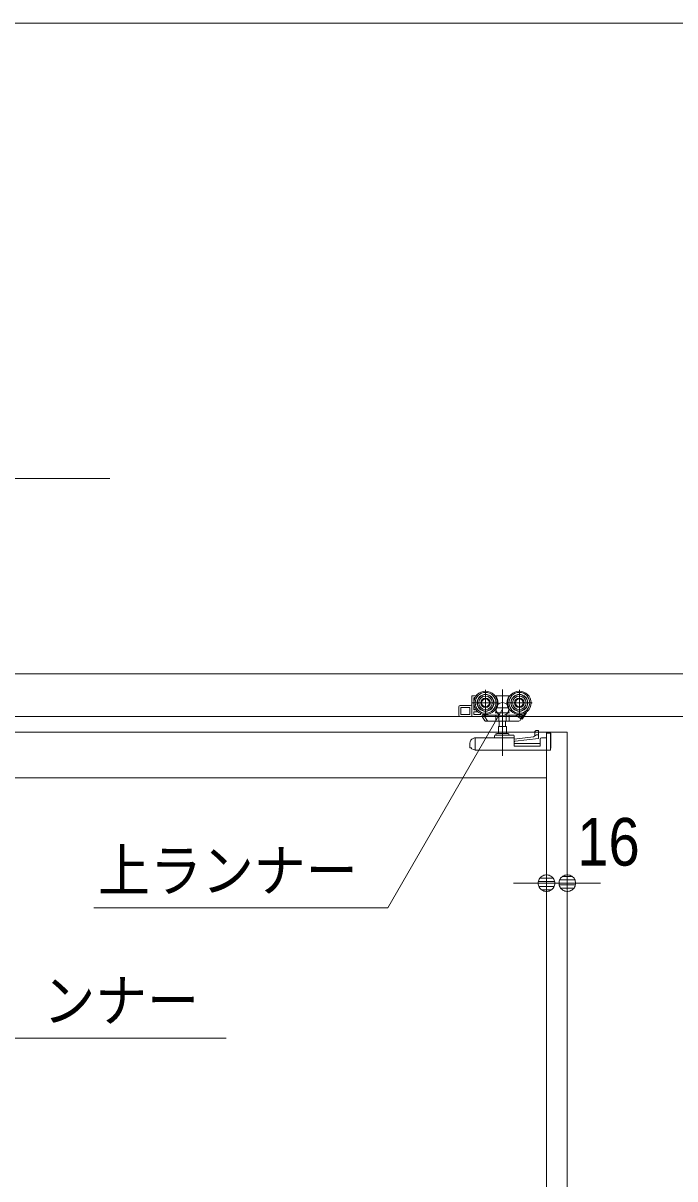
# Model space of a CAD drawing. Units: millimetres, scale not verified. Extents: x -6062 to 6062, y -3045 to 3045.
# Drawn here: x -2822 to -2321, y 62 to 950 of the extents above; entities that cross this region are included whole.
import ezdxf
from ezdxf.enums import TextEntityAlignment as Align

# ---------------------------------------------------------------- set-up
doc = ezdxf.new("R2010")
doc.units = ezdxf.units.MM
doc.header["$LTSCALE"] = 20
for name, color, linetype, lineweight in [('0-0_2寸法-1', 7, 'Continuous', 9), ('0-1_0', 7, 'Continuous', 9), ('0-2_2寸法-3', 7, 'Continuous', 9), ('0-3_2寸法-2', 7, 'Continuous', 9), ('0-4_3一般', 7, 'Continuous', 9)]:
    doc.layers.add(name, color=color, linetype=linetype, lineweight=lineweight)
doc.styles.add('ＭＳ ゴシック', font='')
doc.styles.add('ＭＳ Ｐゴシック', font='')
doc.styles.get('ＭＳ ゴシック').set_extended_font_data('MS Gothic')
doc.styles.get('ＭＳ Ｐゴシック').set_extended_font_data('MS PGothic')

# ---------------------------------------------------------------- blocks, each defined once
blk = doc.blocks.new('_Dot')
at = {"layer": '0-1_0'}
for p, q in [((-10, 0), (-20, 0)), ((9.78, 2), (-9.78, 2)), ((7.99, 6), (-7.99, 6)), ((9.16, -3.98), (-9.16, -3.98)), ((6, -7.98), (-6, -7.98))]:
    blk.add_line(p, q, dxfattribs=at)
for points in [[(10, 0), (9.92, 1.25), (9.69, 2.49), (9.3, 3.68), (8.76, 4.82), (8.09, 5.88), (7.29, 6.85), (6.37, 7.71), (5.36, 8.44), (4.26, 9.05), (3.09, 9.51), (1.87, 9.82), (0.63, 9.98), (-0.63, 9.98), (-1.87, 9.82), (-3.09, 9.51), (-4.26, 9.05), (-5.36, 8.44), (-6.37, 7.71), (-7.29, 6.85), (-8.09, 5.88), (-8.76, 4.82), (-9.3, 3.68), (-9.69, 2.49), (-9.92, 1.25), (-10, 0), (0, 0)], [(-10, 0), (-9.92, -1.25), (-9.69, -2.49), (-9.3, -3.68), (-8.76, -4.82), (-8.09, -5.88), (-7.29, -6.85), (-6.37, -7.71), (-5.36, -8.44), (-4.26, -9.05), (-3.09, -9.51), (-1.87, -9.82), (-0.63, -9.98), (0.63, -9.98), (1.87, -9.82), (3.09, -9.51), (4.26, -9.05), (5.36, -8.44), (6.37, -7.71), (7.29, -6.85), (8.09, -5.88), (8.76, -4.82), (9.3, -3.68), (9.69, -2.49), (9.92, -1.25), (10, 0), (0, 0)]]:
    blk.add_lwpolyline(points, close=True, dxfattribs=at)
blk = doc.blocks.new('グループ-4')
at = {"layer": '0-4_3一般'}
blk.add_line((13056.5, 9000), (-61863.5, 9000), dxfattribs=at)
blk = doc.blocks.new('グループ-5')
at = {"layer": '0-4_3一般'}
for p, q in [((-13578, 8750), (-13578, 8354)), ((-13318, 8758.4), (-13318, 7738.4)), ((-13058, 8750), (-13058, 8354)), ((-13788, 8352), (-13788, 8652)), ((-13720.5, 8662), (-13778, 8662)), ((-13776, 8552), (-13380, 8552)), ((-13756, 8622), (-13756, 8578.7)), ((-13739.2, 8632), (-13746, 8632)), ((-13418, 8662), (-13435.5, 8662)), ((-13418, 8659.3), (-13418, 8654.4)), ((-13418, 8654.4), (-13418, 8634.4)), ((-13256, 8552), (-12860, 8552)), ((-13200.5, 8662), (-13218, 8662)), ((-13218, 8654.4), (-13218, 8659.3)), ((-13218, 8634.4), (-13218, 8654.4)), ((-13988, 8492), (-13988, 8362)), ((-13968, 8512), (-13808, 8512)), ((-13821.6, 8372), (-13821.6, 8482)), ((-13788, 8352), (-13788, 8342)), ((-13758, 8412), (-13691.1, 8412)), ((-13756, 8525.2), (-13756, 8452)), ((-13746, 8442), (-13720.5, 8442)), ((-13615.1, 8375.8), (-13612.6, 8372)), ((-13606.1, 8362), (-13554.2, 8282)), ((-13600.7, 8362), (-13390, 8362)), ((-13427.8, 8452.4), (-13428, 8452.5)), ((-13428, 8398), (-13418, 8398)), ((-13421.9, 8362), (-13421.9, 8282)), ((-13374.3, 8371.5), (-13374.2, 8372)), ((-13374.2, 8282), (-13374.2, 8372)), ((-13261.8, 8372), (-13261.8, 8282)), ((-13246.5, 8362), (-13246, 8362)), ((-13246, 8362), (-12999.6, 8362)), ((-13218, 8398), (-13218, 8449.5)), ((-13218, 8398), (-13208, 8398)), ((-13214.1, 8362), (-13214.1, 8282)), ((-13208.2, 8452.4), (-13208, 8452.5)), ((-13117.8, 8362), (-13039.2, 8310.9)), ((-13006, 8362), (-13039.2, 8310.9)), ((-13028.3, 8309.4), (-12991.2, 8366.5)), ((-13014.4, 8303.3), (-12964.5, 8380.1)), ((-12991.2, 8366.5), (-12974.2, 8392.7)), ((-12964.5, 8380.1), (-12949, 8403.9)), ((-12952.5, 8406.1), (-12949, 8403.9)), ((-13788, 8342), (-13968, 8342)), ((-13788, 8342), (-13638.9, 8342)), ((-13638.9, 8342), (-13617, 8342)), ((-13628.9, 8342), (-13586.4, 8276.5)), ((-13542.2, 8272), (-13547.7, 8272)), ((-13542.2, 8272), (-13416, 8272)), ((-13416.3, 8272), (-13416, 8272)), ((-13416, 8272), (-13371.7, 8272)), ((-13381, 8080), (-13381, 8190)), ((-13381, 8190), (-13255, 8190)), ((-13371.9, 8272.1), (-13371.7, 8272)), ((-13371.7, 8272), (-13264.3, 8272)), ((-13367.5, 8190), (-13367.5, 8272)), ((-13268.5, 8272), (-13268.5, 8190)), ((-13264.1, 8272.1), (-13264.3, 8272)), ((-13264.3, 8272), (-13220, 8272)), ((-13255, 8190), (-13255, 8080)), ((-13220, 8272), (-13063.4, 8272)), ((-13219.7, 8272), (-13220, 8272)), ((-13046.7, 8281.1), (-13028.3, 8309.4)), ((-13038.8, 8311.1), (-13039.2, 8310.9)), ((-13014.4, 8303.3), (-13027, 8311.4)), ((-12320, 8100), (-36320, 8100)), ((-13757.4, 8008.7), (-13766.1, 8005.4)), ((-13757.4, 8008.7), (-13747.5, 8012.4)), ((-13739.7, 8015.3), (-13747.5, 8012.4)), ((-13738, 8006.3), (-13738, 8006)), ((-13738, 8006), (-13738, 7826)), ((-13148, 8016), (-13736.2, 8016)), ((-13438, 8046), (-13438, 8026)), ((-13371.3, 8056), (-13428, 8056)), ((-13230, 8080), (-13406, 8080)), ((-13371.3, 8056), (-13264.7, 8056)), ((-13148, 8056), (-13264.7, 8056)), ((-13138, 8026), (-13138, 8046)), ((-13138, 8026), (-13138, 8006)), ((-13138, 7888), (-13138, 8006)), ((-12822, 8092), (-12822, 8040.2)), ((-12814.6, 8118.6), (-12814.3, 8119.2)), ((-12802.4, 8124.7), (-12802, 8124.7)), ((-12802, 8124.7), (-12762.4, 8124.7)), ((-12762, 8124.4), (-12762, 8124.4)), ((-12738, 7888), (-12738, 7996)), ((-12718, 8016), (-12638, 8016)), ((-12640, -37740), (-12640, 8100)), ((-12640, 8100), (-12640, -38000)), ((-12638, 8016), (-12638, 8086)), ((-12576, 8074), (-12576, 7860)), ((-12320, -37740), (-12320, 8100)), ((-12320, 8100), (-12320, -38000)), ((-13792.6, 7860), (-13792.6, 7846.5)), ((-13792.6, 7846.5), (-13757.4, 7833.3)), ((-13738, 7826), (-13757.4, 7833.3)), ((-12578, 7826), (-13738, 7826)), ((-13138, 7926), (-12738, 7926)), ((-13138, 7888), (-12738, 7888)), ((-12640, 7400), (-36000, 7400))]:
    blk.add_line(p, q, dxfattribs=at)
for points in [[(-59990, 8340), (11350, 8340), (11350, 9000), (-59990, 9000)], [(-13958, 8372), (-13958, 8482), (-13818, 8482), (-13818, 8372)]]:
    blk.add_lwpolyline(points, close=True, dxfattribs=at)
for points in [[(-13218, 8659.3), (-13218, 8662), (-13418, 8662), (-13418, 8659.3)], [(-13661.8, 8392.7), (-13648.4, 8372), (-13758, 8372), (-13758, 8412)], [(-13628.9, 8352), (-13628.9, 8362), (-13606.1, 8362), (-13612.6, 8372)], [(-13418, 8449.5), (-13418.3, 8449.6), (-13418.5, 8449.7), (-13418.8, 8449.7), (-13419, 8449.8), (-13419.3, 8449.9), (-13419.5, 8449.9), (-13419.8, 8450), (-13420, 8450.1), (-13420.3, 8450.2), (-13420.5, 8450.2), (-13420.8, 8450.3), (-13421, 8450.4), (-13421.3, 8450.5), (-13421.5, 8450.5), (-13421.8, 8450.6), (-13422, 8450.7), (-13422.3, 8450.8), (-13422.5, 8450.8), (-13422.8, 8450.9), (-13423, 8451), (-13423.3, 8451.1), (-13423.5, 8451.1), (-13423.8, 8451.2), (-13424, 8451.3), (-13424.3, 8451.4), (-13424.5, 8451.4), (-13424.8, 8451.5), (-13425, 8451.6), (-13425.3, 8451.7), (-13425.5, 8451.7), (-13425.8, 8451.8), (-13426, 8451.9), (-13426.3, 8452), (-13426.5, 8452), (-13426.8, 8452.1), (-13427, 8452.2), (-13427.3, 8452.3), (-13427.5, 8452.3), (-13427.8, 8452.4)], [(-13418, 8449.5), (-13418, 8398), (-13218, 8398)], [(-13390, 8362), (-13389.5, 8362), (-13389, 8362), (-13388.5, 8362.1), (-13388, 8362.1), (-13387.5, 8362.2), (-13387, 8362.3), (-13386.4, 8362.4), (-13385.9, 8362.5), (-13385.4, 8362.6), (-13384.9, 8362.7), (-13384.4, 8362.8), (-13383.9, 8363), (-13383.4, 8363.1), (-13382.9, 8363.3), (-13382.4, 8363.5), (-13381.9, 8363.7), (-13381.3, 8363.9), (-13380.8, 8364.1), (-13380.3, 8364.3), (-13379.8, 8364.5), (-13379.3, 8364.8), (-13378.8, 8365), (-13378.4, 8365.3), (-13377.9, 8365.6), (-13377.5, 8365.9), (-13377.1, 8366.2), (-13376.8, 8366.5), (-13376.4, 8366.9), (-13376.1, 8367.2), (-13375.8, 8367.6), (-13375.6, 8368), (-13375.3, 8368.4), (-13375.1, 8368.8), (-13374.9, 8369.2), (-13374.8, 8369.6), (-13374.6, 8370.1), (-13374.5, 8370.5), (-13374.4, 8371), (-13374.3, 8371.5)], [(-13261.8, 8372), (-13261.7, 8371.5), (-13261.6, 8371), (-13261.5, 8370.5), (-13261.4, 8370.1), (-13261.2, 8369.6), (-13261.1, 8369.2), (-13260.9, 8368.8), (-13260.7, 8368.4), (-13260.4, 8368), (-13260.2, 8367.6), (-13259.9, 8367.2), (-13259.6, 8366.9), (-13259.2, 8366.5), (-13258.9, 8366.2), (-13258.5, 8365.9), (-13258.1, 8365.6), (-13257.6, 8365.3), (-13257.2, 8365), (-13256.7, 8364.8), (-13256.2, 8364.5), (-13255.7, 8364.3), (-13255.2, 8364.1), (-13254.7, 8363.9), (-13254.1, 8363.7), (-13253.6, 8363.5), (-13253.1, 8363.3), (-13252.6, 8363.1), (-13252.1, 8363), (-13251.6, 8362.8), (-13251.1, 8362.7), (-13250.6, 8362.6), (-13250.1, 8362.5), (-13249.6, 8362.4), (-13249, 8362.3), (-13248.5, 8362.2), (-13248, 8362.1), (-13247.5, 8362.1), (-13247, 8362), (-13246.5, 8362)], [(-13218, 8449.5), (-13217.7, 8449.6), (-13217.5, 8449.7), (-13217.2, 8449.7), (-13217, 8449.8), (-13216.7, 8449.9), (-13216.5, 8449.9), (-13216.2, 8450), (-13216, 8450.1), (-13215.7, 8450.2), (-13215.5, 8450.2), (-13215.2, 8450.3), (-13215, 8450.4), (-13214.7, 8450.5), (-13214.5, 8450.5), (-13214.2, 8450.6), (-13214, 8450.7), (-13213.7, 8450.8), (-13213.5, 8450.8), (-13213.2, 8450.9), (-13213, 8451), (-13212.7, 8451.1), (-13212.5, 8451.1), (-13212.2, 8451.2), (-13212, 8451.3), (-13211.7, 8451.4), (-13211.5, 8451.4), (-13211.2, 8451.5), (-13211, 8451.6), (-13210.7, 8451.7), (-13210.5, 8451.7), (-13210.2, 8451.8), (-13210, 8451.9), (-13209.7, 8452), (-13209.5, 8452), (-13209.2, 8452.1), (-13209, 8452.2), (-13208.7, 8452.3), (-13208.5, 8452.3), (-13208.2, 8452.4)], [(-13578, 8272), (-13547.7, 8272), (-13554.2, 8282)], [(-13421.9, 8282), (-13421.9, 8281.7), (-13421.9, 8281.3), (-13421.8, 8281), (-13421.8, 8280.7), (-13421.7, 8280.4), (-13421.7, 8280.1), (-13421.6, 8279.8), (-13421.6, 8279.4), (-13421.5, 8279.1), (-13421.4, 8278.8), (-13421.4, 8278.5), (-13421.3, 8278.2), (-13421.2, 8277.9), (-13421.1, 8277.6), (-13421, 8277.3), (-13420.9, 8276.9), (-13420.8, 8276.6), (-13420.7, 8276.3), (-13420.6, 8276), (-13420.4, 8275.7), (-13420.3, 8275.4), (-13420.2, 8275.1), (-13420, 8274.8), (-13419.8, 8274.6), (-13419.7, 8274.3), (-13419.5, 8274.1), (-13419.3, 8273.8), (-13419.1, 8273.6), (-13418.9, 8273.4), (-13418.7, 8273.2), (-13418.5, 8273), (-13418.2, 8272.9), (-13418, 8272.7), (-13417.7, 8272.6), (-13417.5, 8272.4), (-13417.2, 8272.3), (-13416.9, 8272.2), (-13416.6, 8272.1), (-13416.3, 8272)], [(-13374.2, 8282), (-13374.2, 8281.7), (-13374.2, 8281.4), (-13374.2, 8281.2), (-13374.2, 8280.9), (-13374.2, 8280.6), (-13374.2, 8280.3), (-13374.2, 8280.1), (-13374.2, 8279.8), (-13374.2, 8279.5), (-13374.2, 8279.2), (-13374.2, 8278.9), (-13374.2, 8278.7), (-13374.2, 8278.4), (-13374.2, 8278.1), (-13374.1, 8277.8), (-13374.1, 8277.5), (-13374.1, 8277.2), (-13374.1, 8276.9), (-13374.1, 8276.7), (-13374.1, 8276.4), (-13374.1, 8276.1), (-13374.1, 8275.8), (-13374, 8275.5), (-13374, 8275.3), (-13373.9, 8275), (-13373.9, 8274.7), (-13373.8, 8274.5), (-13373.7, 8274.3), (-13373.6, 8274), (-13373.5, 8273.8), (-13373.3, 8273.6), (-13373.2, 8273.4), (-13373, 8273.2), (-13372.9, 8273), (-13372.7, 8272.8), (-13372.5, 8272.6), (-13372.3, 8272.4), (-13372.1, 8272.3), (-13371.9, 8272.1)], [(-13261.8, 8282), (-13261.8, 8281.7), (-13261.8, 8281.4), (-13261.8, 8281.2), (-13261.8, 8280.9), (-13261.8, 8280.6), (-13261.8, 8280.3), (-13261.8, 8280.1), (-13261.8, 8279.8), (-13261.8, 8279.5), (-13261.8, 8279.2), (-13261.8, 8278.9), (-13261.8, 8278.7), (-13261.8, 8278.4), (-13261.8, 8278.1), (-13261.9, 8277.8), (-13261.9, 8277.5), (-13261.9, 8277.2), (-13261.9, 8276.9), (-13261.9, 8276.7), (-13261.9, 8276.4), (-13261.9, 8276.1), (-13261.9, 8275.8), (-13262, 8275.5), (-13262, 8275.3), (-13262.1, 8275), (-13262.1, 8274.7), (-13262.2, 8274.5), (-13262.3, 8274.3), (-13262.4, 8274), (-13262.5, 8273.8), (-13262.7, 8273.6), (-13262.8, 8273.4), (-13263, 8273.2), (-13263.1, 8273), (-13263.3, 8272.8), (-13263.5, 8272.6), (-13263.7, 8272.4), (-13263.9, 8272.3), (-13264.1, 8272.1)], [(-13214.1, 8282), (-13214.1, 8281.7), (-13214.1, 8281.3), (-13214.2, 8281), (-13214.2, 8280.7), (-13214.3, 8280.4), (-13214.3, 8280.1), (-13214.4, 8279.8), (-13214.4, 8279.4), (-13214.5, 8279.1), (-13214.6, 8278.8), (-13214.6, 8278.5), (-13214.7, 8278.2), (-13214.8, 8277.9), (-13214.9, 8277.6), (-13215, 8277.3), (-13215.1, 8276.9), (-13215.2, 8276.6), (-13215.3, 8276.3), (-13215.4, 8276), (-13215.6, 8275.7), (-13215.7, 8275.4), (-13215.8, 8275.1), (-13216, 8274.8), (-13216.2, 8274.6), (-13216.3, 8274.3), (-13216.5, 8274.1), (-13216.7, 8273.8), (-13216.9, 8273.6), (-13217.1, 8273.4), (-13217.3, 8273.2), (-13217.5, 8273), (-13217.8, 8272.9), (-13218, 8272.7), (-13218.3, 8272.6), (-13218.5, 8272.4), (-13218.8, 8272.3), (-13219.1, 8272.2), (-13219.4, 8272.1), (-13219.7, 8272)], [(-13028.3, 8309.4), (-13028.1, 8309.7), (-13028, 8310), (-13027.9, 8310.2), (-13027.8, 8310.5), (-13027.8, 8310.7), (-13027.8, 8311), (-13027.8, 8311.2), (-13027.8, 8311.4), (-13027.9, 8311.5), (-13028, 8311.7), (-13028.2, 8311.8), (-13028.4, 8312), (-13028.6, 8312.1), (-13028.9, 8312.2), (-13029.2, 8312.2), (-13029.5, 8312.3), (-13029.8, 8312.3), (-13030.2, 8312.4), (-13030.6, 8312.4), (-13031.1, 8312.4), (-13031.5, 8312.3), (-13032, 8312.3), (-13032.5, 8312.3), (-13032.9, 8312.2), (-13033.3, 8312.2), (-13033.8, 8312.1), (-13034.2, 8312.1), (-13034.6, 8312), (-13035, 8312), (-13035.4, 8311.9), (-13035.8, 8311.8), (-13036.2, 8311.8), (-13036.6, 8311.7), (-13037, 8311.6), (-13037.4, 8311.5), (-13037.8, 8311.4), (-13038.1, 8311.3), (-13038.5, 8311.2), (-13038.8, 8311.1)], [(-13747.5, 8012.4), (-13747.2, 8012.3), (-13746.9, 8012.2), (-13746.6, 8012.1), (-13746.3, 8012), (-13746, 8012), (-13745.7, 8011.8), (-13745.4, 8011.7), (-13745.1, 8011.6), (-13744.8, 8011.5), (-13744.5, 8011.4), (-13744.2, 8011.3), (-13743.9, 8011.2), (-13743.6, 8011.1), (-13743.3, 8011), (-13743, 8010.9), (-13742.7, 8010.7), (-13742.4, 8010.6), (-13742.1, 8010.5), (-13741.8, 8010.4), (-13741.5, 8010.2), (-13741.2, 8010.1), (-13740.9, 8010), (-13740.6, 8009.8), (-13740.4, 8009.7), (-13740.1, 8009.5), (-13739.9, 8009.3), (-13739.6, 8009.2), (-13739.4, 8009), (-13739.2, 8008.8), (-13739.1, 8008.5), (-13738.9, 8008.3), (-13738.7, 8008.1), (-13738.6, 8007.9), (-13738.5, 8007.6), (-13738.4, 8007.4), (-13738.3, 8007.1), (-13738.2, 8006.8), (-13738.1, 8006.6), (-13738, 8006.3)], [(-12792, 8059.1), (-12842, 8027.6), (-13138, 7996)], [(-13120.1, 7963.7), (-12762, 8002), (-12762, 8062.3), (-12792, 8059.1)], [(-12821.9, 8092.1), (-12821.9, 8092.8), (-12821.8, 8093.5), (-12821.8, 8094.2), (-12821.8, 8094.9), (-12821.7, 8095.6), (-12821.7, 8096.3), (-12821.6, 8097), (-12821.6, 8097.8), (-12821.5, 8098.5), (-12821.4, 8099.2), (-12821.3, 8099.9), (-12821.2, 8100.6), (-12821, 8101.3), (-12820.9, 8102), (-12820.7, 8102.7), (-12820.6, 8103.4), (-12820.4, 8104), (-12820.2, 8104.7), (-12820.1, 8105.4), (-12819.9, 8106.1), (-12819.7, 8106.8), (-12819.4, 8107.5), (-12819.2, 8108.2), (-12819, 8108.9), (-12818.7, 8109.5), (-12818.5, 8110.2), (-12818.3, 8110.9), (-12818, 8111.5), (-12817.7, 8112.2), (-12817.4, 8112.8), (-12817.2, 8113.5), (-12816.9, 8114.1), (-12816.6, 8114.8), (-12816.3, 8115.4), (-12815.9, 8116.1), (-12815.6, 8116.7), (-12815.3, 8117.3), (-12815, 8118), (-12814.6, 8118.6)], [(-12814.2, 8119.2), (-12814.1, 8119.5), (-12813.9, 8119.8), (-12813.7, 8120.1), (-12813.5, 8120.4), (-12813.3, 8120.6), (-12813.1, 8120.9), (-12812.9, 8121.1), (-12812.7, 8121.4), (-12812.4, 8121.6), (-12812.2, 8121.8), (-12811.9, 8122), (-12811.7, 8122.2), (-12811.4, 8122.4), (-12811.1, 8122.6), (-12810.8, 8122.8), (-12810.5, 8122.9), (-12810.1, 8123.1), (-12809.8, 8123.2), (-12809.5, 8123.3), (-12809.1, 8123.4), (-12808.7, 8123.5), (-12808.4, 8123.6), (-12808, 8123.7), (-12807.7, 8123.8), (-12807.3, 8123.9), (-12807, 8124), (-12806.6, 8124.1), (-12806.2, 8124.2), (-12805.9, 8124.2), (-12805.5, 8124.3), (-12805.2, 8124.3), (-12804.8, 8124.4), (-12804.5, 8124.5), (-12804.1, 8124.5), (-12803.8, 8124.5), (-12803.4, 8124.6), (-12803.1, 8124.6), (-12802.7, 8124.6), (-12802.4, 8124.7)], [(-12762.4, 8124.7), (-12762.3, 8124.7), (-12762.3, 8124.7), (-12762.3, 8124.7), (-12762.3, 8124.7), (-12762.3, 8124.7), (-12762.3, 8124.7), (-12762.3, 8124.7), (-12762.3, 8124.7), (-12762.2, 8124.7), (-12762.2, 8124.7), (-12762.2, 8124.7), (-12762.2, 8124.6), (-12762.2, 8124.6), (-12762.2, 8124.6), (-12762.2, 8124.6), (-12762.2, 8124.6), (-12762.2, 8124.6), (-12762.1, 8124.6), (-12762.1, 8124.6), (-12762.1, 8124.6), (-12762.1, 8124.6), (-12762.1, 8124.6), (-12762.1, 8124.6), (-12762.1, 8124.6), (-12762.1, 8124.6), (-12762.1, 8124.5), (-12762.1, 8124.5), (-12762.1, 8124.5), (-12762, 8124.5), (-12762, 8124.5), (-12762, 8124.5), (-12762, 8124.5), (-12762, 8124.5), (-12762, 8124.5), (-12762, 8124.4), (-12762, 8124.4), (-12762, 8124.4), (-12762, 8124.4), (-12762, 8124.4)], [(-12762, 8062.3), (-12762, 8116), (-12762, 8122.8), (-12762, 8124.4)], [(-12578, 7826), (-12578, 8086), (-12638, 8086)], [(-12576, 8074), (-12576, 8084), (-12578, 8084)], [(-13818, 7930.5), (-13818, 7860), (-13792.6, 7860)], [(-12576, 7860), (-12576.6, 7853.7), (-12578, 7848.8)]]:
    blk.add_lwpolyline(points, dxfattribs=at)
for centre, radius in [((-13578, 8552), 180), ((-13578, 8552), 160), ((-13058, 8552), 180), ((-13058, 8552), 160), ((-13578, 8552), 130), ((-13578, 8552), 126), ((-13578, 8552), 104), ((-13578, 8552), 74), ((-13578, 8552), 60), ((-13058, 8552), 130), ((-13058, 8552), 126), ((-13058, 8552), 104), ((-13058, 8552), 74), ((-13058, 8552), 60)]:
    blk.add_circle(centre, radius, dxfattribs=at)
for centre, radius, start, end in [((-13808, 8532), 20, 270, 0), ((-13778, 8652), 10, 90, 180), ((-13746, 8622), 10, 90, 180), ((-13578, 8552), 190, 327.3631, 32.6369), ((-13058, 8552), 190, 147.3631, 212.6369), ((-13968, 8492), 20, 90, 180), ((-13968, 8362), 20, 180, 270), ((-13736, 8462), 20, 180, 270), ((-13746, 8452), 10, 180, 270), ((-13638.9, 8352), 10, 270, 0), ((-13600.7, 8372), 10, 213, 270), ((-12999.6, 8372), 10, 270, 327), ((-13578, 8282), 10, 213, 270), ((-13542.2, 8282), 10, 213, 270), ((-13063.4, 8292), 20, 270, 327), ((-13738, 7930.5), 80, 110.55605, 180), ((-13736.2, 8006), 10, 90, 110.55605), ((-13448, 8026), 10, 270, 0), ((-13428, 8046), 10, 90, 180), ((-13406, 8068), 12, 90, 180), ((-13406, 8068), 12, 180, 270), ((-13230, 8068), 12, 0, 90), ((-13230, 8068), 12, 270, 0), ((-13148, 8046), 10, 0, 90), ((-13148, 8006), 10, 0, 90), ((-12718, 7996), 20, 90, 180), ((-13118, 7943.8), 20, 96.10164, 180)]:
    blk.add_arc(centre, radius, start, end, dxfattribs=at)
blk = doc.blocks.new('グループ-6')
at = {"layer": '0-4_3一般'}
for name in ['グループ-4', 'グループ-5']:
    blk.add_blockref(name, (0, 0), dxfattribs=at)

msp = doc.modelspace()

# ---------------------------------------------------------------- linework, layer by layer
at = {"layer": '0-0_2寸法-1'}
msp.add_line((-1232.21, 950), (-4781.79, 950), dxfattribs=at)
at = {"layer": '0-2_2寸法-3'}
for p, q in [((-2453.23, 427.83), (-2453.57, 427.83)), ((-2453.23, 427.83), (-2453.57, 427.83)), ((-2448.51, 423.83), (-2458.29, 423.83)), ((-2449.4, 419.83), (-2457.4, 419.83))]:
    msp.add_line(p, q, dxfattribs=at)
for points in [[(-3448.5, 441.8), (-3357.17, 600), (-2755.24, 600)], [(-2665.94, 170), (-3264.78, 170), (-3411.02, 423.3)], [(-2767.56, 270), (-2541.64, 270), (-2453.4, 422.84)]]:
    msp.add_lwpolyline(points, dxfattribs=at)
msp.add_circle((-2453.4, 422.84), 5.01, dxfattribs=at)
msp.add_circle((-2453.4, 422.84), 5.01, dxfattribs=at)
at = {"layer": '0-3_2寸法-2'}
for p, q in [((-2419.5, 308), (-2419.5, 309)), ((-2403.5, 309), (-2403.3, 309)), ((-2432.21, 289), (-2444.92, 289)), ((-2403.5, 289), (-2419.5, 289)), ((-2390.79, 289), (-2378.08, 289))]:
    msp.add_line(p, q, dxfattribs=at)

# ---------------------------------------------------------------- block references
at = {"layer": '0-3_2寸法-2', "xscale": 0.6356201, "yscale": 0.6356201}
msp.add_blockref('_Dot', (-2419.5, 289), dxfattribs=at)
at = {"layer": '0-3_2寸法-2', "xscale": 0.6356201, "yscale": 0.6356201, "rotation": 180}
msp.add_blockref('_Dot', (-2403.5, 289), dxfattribs=at)
at = {"layer": '0-4_3一般', "xscale": 0.05, "yscale": 0.05}
msp.add_blockref('グループ-6', (-1787.5, 0), dxfattribs=at)

# ---------------------------------------------------------------- texts
at = {"layer": '0-2_2寸法-3', "style": 'ＭＳ ゴシック', "width": 0.9}
for s, p in [('上ランナー', (-2764.52, 272.77)), ('ンナー', (-2806.57, 172.77))]:
    msp.add_text(s, height=32.55, dxfattribs=at).set_placement(p, align=Align.BOTTOM_LEFT)
at = {"layer": '0-3_2寸法-2', "style": 'ＭＳ Ｐゴシック', "width": 0.9}
msp.add_text('16', height=36.66, dxfattribs=at).set_placement((-2395.82, 291.48), align=Align.BOTTOM_LEFT)

doc.saveas('drawing.dxf')
